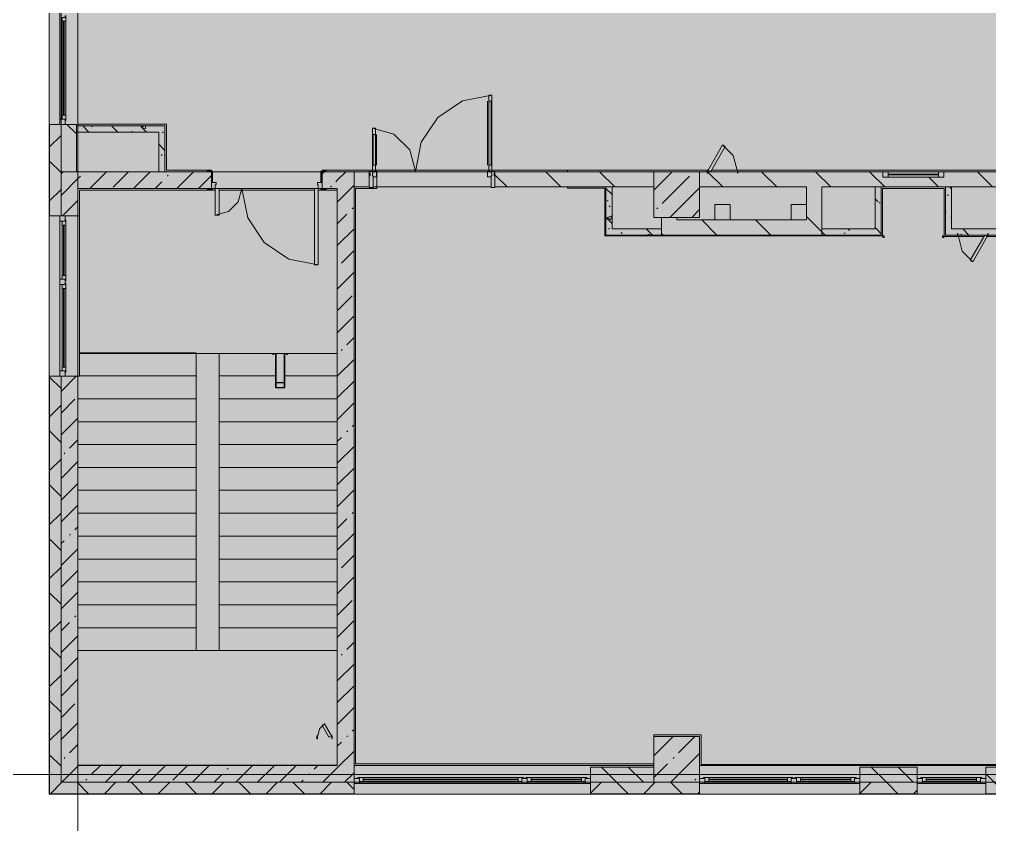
# Model space of a CAD drawing. Header units: millimetres. Extents: x -3817 to 677485, y -22715 to 103890.
# Drawn here: x 20526 to 20626.1, y -19609 to -19526 of the extents above; entities that cross this region are included whole.
import ezdxf

# ---------------------------------------------------------------- set-up
doc = ezdxf.new("R2010")
doc.units = ezdxf.units.MM
doc.layers.add('PDF _Геометрия', color=7, linetype='Continuous', true_color=0x1d1d1d)
doc.layers.add('PDF _Сплошная заливка', color=7, linetype='Continuous', true_color=0xffffff)

msp = doc.modelspace()

# ---------------------------------------------------------------- hatches: boundary and pattern name
at = {"layer": 'PDF _Сплошная заливка', "true_color": 0xd9d9d9, "transparency": 33554559}
for points in [[(20795.45, -19605.9), (20832.82, -19605.9), (20832.82, -19482.95), (20529.07, -19482.95), (20529.07, -19605.9), (20788.11, -19605.9)], [(20540.39, -19537.58), (20541.02, -19537.58), (20541.02, -19536.95), (20531.89, -19536.95), (20531.89, -19537.58), (20538.53, -19537.58)], [(20607.24, -19548.21), (20607.24, -19546.63), (20593.85, -19546.63), (20593.85, -19548.21), (20604.6, -19548.21)], [(20611.94, -19548.21), (20614.95, -19548.21), (20614.95, -19547.58), (20608.81, -19547.58), (20608.81, -19548.21)], [(20628.89, -19548.21), (20628.89, -19547.58), (20622.2, -19547.58), (20622.2, -19548.21), (20626.62, -19548.21)], [(20593.59, -19604.66), (20596.21, -19604.66), (20596.21, -19599.94), (20591.49, -19599.94), (20591.49, -19604.66)]]:
    msp.add_hatch(color=254, dxfattribs=at).paths.add_polyline_path(points)
h = msp.add_hatch(color=254, dxfattribs=at)
h.paths.add_polyline_path([(20529.13, -19604.66), (20530.31, -19604.66), (20530.31, -19562.77), (20529.13, -19562.77), (20529.13, -19584.37)], flags=0)
h.paths.add_polyline_path([(20529.13, -19546.24), (20530.31, -19546.24), (20530.31, -19536.79), (20529.13, -19536.79), (20529.13, -19544.75)], flags=0)
h.paths.add_polyline_path([(20530.31, -19518.68), (20530.31, -19507.66), (20529.13, -19507.66), (20529.13, -19518.68)], flags=0)
h.paths.add_polyline_path([(20530.31, -19500.57), (20530.31, -19485.19), (20529.13, -19485.19), (20529.13, -19500.57)], flags=0)
h = msp.add_hatch(color=254, dxfattribs=at)
h.paths.add_polyline_path([(20531.19, -19541.67), (20531.89, -19541.67), (20531.89, -19536.79), (20530.31, -19536.79), (20530.31, -19541.67)], flags=0)
h.paths.add_polyline_path([(20530.31, -19518.68), (20531.89, -19518.68), (20531.89, -19518.05), (20530.31, -19518.05)], flags=0)
h.paths.add_polyline_path([(20531.19, -19514.11), (20531.89, -19514.11), (20531.89, -19507.66), (20530.31, -19507.66), (20530.31, -19514.11)], flags=0)
h.paths.add_polyline_path([(20531.89, -19500.57), (20531.89, -19488.29), (20530.31, -19488.29), (20530.31, -19500.57)], flags=0)
at = {"layer": 'PDF _Сплошная заливка', "true_color": 0xcdcdcd, "transparency": 33554559}
for points in [[(20597.35, -19541.66), (20598.85, -19539.07), (20598.58, -19538.91), (20597.08, -19541.51), (20597.26, -19541.61)], [(20556.45, -19551.28), (20556.85, -19551.28), (20556.85, -19543.4), (20556.45, -19543.4), (20556.45, -19549.15)]]:
    msp.add_hatch(color=254, dxfattribs=at).paths.add_polyline_path(points)
at = {"layer": 'PDF _Сплошная заливка', "true_color": 0xd9d9d9, "transparency": 33554559}
h = msp.add_hatch(color=254, dxfattribs=at)
h.paths.add_polyline_path([(20530.31, -19604.66), (20532.04, -19604.66), (20532.04, -19562.77), (20530.31, -19562.77), (20530.31, -19584.37)], flags=0)
h.paths.add_polyline_path([(20532.04, -19546.24), (20532.04, -19541.67), (20530.31, -19541.67), (20530.31, -19546.24), (20531.19, -19546.24)], flags=0)
h = msp.add_hatch(color=254, dxfattribs=at)
h.paths.add_polyline_path([(20557.24, -19543.4), (20558.81, -19543.4), (20558.81, -19541.67), (20557.24, -19541.67), (20557.24, -19543.01)], flags=0)
h.paths.add_polyline_path([(20532.04, -19543.4), (20545.82, -19543.4), (20545.82, -19541.67), (20532.04, -19541.67)], flags=0)
h = msp.add_hatch(color=254, dxfattribs=at)
h.paths.add_polyline_path([(20662.35, -19543.25), (20662.35, -19541.67), (20650.98, -19541.67), (20650.98, -19543.25), (20658.81, -19543.25)], flags=0)
h.paths.add_polyline_path([(20622.2, -19543.25), (20626.92, -19543.25), (20626.92, -19541.67), (20621.41, -19541.67), (20621.41, -19542.22), (20615.11, -19542.22), (20615.11, -19541.67), (20596.21, -19541.67), (20596.21, -19543.25), (20621.57, -19543.25)], flags=0)
h.paths.add_polyline_path([(20575.07, -19543.25), (20591.49, -19543.25), (20591.49, -19541.67), (20575.07, -19541.67)], flags=0)
h.paths.add_polyline_path([(20638.03, -19543.25), (20638.03, -19541.67), (20631.65, -19541.67), (20631.65, -19543.25), (20633.96, -19543.25)], flags=0)
h.paths.add_polyline_path([(20562.12, -19543.25), (20562.12, -19541.67), (20560.55, -19541.67), (20560.55, -19543.25)], flags=0)
at = {"layer": 'PDF _Сплошная заливка', "true_color": 0xcdcdcd, "transparency": 33554559}
h = msp.add_hatch(color=254, dxfattribs=at)
h.paths.add_polyline_path([(20545.82, -19543.4), (20546.22, -19543.4), (20546.3, -19542.77), (20545.82, -19542.77)], flags=0)
h.paths.add_polyline_path([(20556.85, -19543.4), (20557.24, -19543.4), (20557.24, -19542.77), (20556.77, -19542.77), (20556.85, -19543.01)], flags=0)
at = {"layer": 'PDF _Сплошная заливка', "true_color": 0xd9d9d9, "transparency": 33554559}
h = msp.add_hatch(color=254, dxfattribs=at)
h.paths.add_polyline_path([(20817.47, -19604.66), (20823.21, -19604.66), (20823.21, -19603.09), (20814.4, -19603.09), (20814.4, -19604.66)], flags=0)
h.paths.add_polyline_path([(20784, -19604.66), (20784, -19603.09), (20776.13, -19603.09), (20776.13, -19604.66), (20780.77, -19604.66)], flags=0)
h.paths.add_polyline_path([(20795.81, -19604.66), (20797.86, -19604.66), (20797.86, -19603.09), (20795.81, -19603.09), (20795.81, -19603.56)], flags=0)
h.paths.add_polyline_path([(20701.33, -19604.66), (20703.69, -19604.66), (20703.69, -19603.09), (20701.33, -19603.09)], flags=0)
h.paths.add_polyline_path([(20694.24, -19604.66), (20694.24, -19603.09), (20683.61, -19603.09), (20683.61, -19604.66), (20685.34, -19604.66)], flags=0)
h.paths.add_polyline_path([(20708.42, -19604.66), (20709.99, -19604.66), (20709.99, -19603.09), (20708.42, -19603.09), (20708.42, -19603.37)], flags=0)
h.paths.add_polyline_path([(20726.52, -19604.66), (20731.49, -19604.66), (20731.49, -19603.09), (20726.52, -19603.09)], flags=0)
h.paths.add_polyline_path([(20769.05, -19604.66), (20769.05, -19603.09), (20766.84, -19603.09), (20766.84, -19604.66)], flags=0)
h.paths.add_polyline_path([(20738.1, -19604.66), (20739.12, -19604.66), (20739.12, -19603.09), (20738.1, -19603.09), (20738.1, -19604.51)], flags=0)
h.paths.add_polyline_path([(20591.49, -19604.66), (20591.49, -19603.09), (20584.96, -19603.09), (20584.96, -19604.66), (20589.92, -19604.66)], flags=0)
h.paths.add_polyline_path([(20618.65, -19604.66), (20618.65, -19603.09), (20612.75, -19603.09), (20612.75, -19604.66)], flags=0)
h.paths.add_polyline_path([(20625.74, -19604.66), (20626.92, -19604.66), (20626.92, -19603.09), (20625.74, -19603.09)], flags=0)
h.paths.add_polyline_path([(20654.09, -19604.66), (20654.09, -19603.09), (20648.18, -19603.09), (20648.18, -19604.66)], flags=0)
h.paths.add_polyline_path([(20661.17, -19604.66), (20667.08, -19604.66), (20667.08, -19603.09), (20661.17, -19603.09)], flags=0)
h = msp.add_hatch(color=254, dxfattribs=at)
h.paths.add_polyline_path([(20814.4, -19605.84), (20823.21, -19605.84), (20823.21, -19604.66), (20814.4, -19604.66)], flags=0)
h.paths.add_polyline_path([(20832.82, -19605.84), (20832.82, -19604.66), (20830.3, -19604.66), (20830.3, -19605.84), (20832.15, -19605.84)], flags=0)
h.paths.add_polyline_path([(20729.39, -19605.84), (20739.12, -19605.84), (20739.12, -19604.66), (20726.52, -19604.66), (20726.52, -19605.84)], flags=0)
h.paths.add_polyline_path([(20760.22, -19605.84), (20769.05, -19605.84), (20769.05, -19604.66), (20760.22, -19604.66)], flags=0)
h.paths.add_polyline_path([(20707.36, -19605.84), (20709.99, -19605.84), (20709.99, -19604.66), (20701.33, -19604.66), (20701.33, -19605.84)], flags=0)
h.paths.add_polyline_path([(20776.13, -19605.84), (20784, -19605.84), (20784, -19604.66), (20776.13, -19604.66)], flags=0)
h.paths.add_polyline_path([(20795.81, -19605.84), (20797.86, -19605.84), (20797.86, -19604.66), (20791.09, -19604.66), (20791.09, -19605.84), (20795.45, -19605.84)], flags=0)
h.paths.add_polyline_path([(20618.65, -19605.84), (20618.65, -19604.66), (20612.75, -19604.66), (20612.75, -19605.84)], flags=0)
h.paths.add_polyline_path([(20694.24, -19605.84), (20694.24, -19604.66), (20683.61, -19604.66), (20683.61, -19605.84), (20685.34, -19605.84)], flags=0)
h.paths.add_polyline_path([(20631.65, -19605.84), (20631.65, -19604.66), (20625.74, -19604.66), (20625.74, -19605.84), (20626.62, -19605.84)], flags=0)
h.paths.add_polyline_path([(20648.18, -19605.84), (20654.09, -19605.84), (20654.09, -19604.66), (20648.18, -19604.66)], flags=0)
h.paths.add_polyline_path([(20661.17, -19605.84), (20667.08, -19605.84), (20667.08, -19604.66), (20661.17, -19604.66)], flags=0)
h.paths.add_polyline_path([(20584.96, -19605.84), (20596.21, -19605.84), (20596.21, -19604.66), (20584.96, -19604.66)], flags=0)
h.paths.add_polyline_path([(20560.55, -19605.84), (20560.55, -19604.66), (20529.13, -19604.66), (20529.13, -19605.84), (20553.21, -19605.84)], flags=0)

# ---------------------------------------------------------------- linework, layer by layer
at = {"layer": 'PDF _Геометрия', "color": 253, "lineweight": 9, "true_color": 0xaaaaaa}
for points in [[(20532.04, -19623.26), (20532.04, -19553.22), (20532.04, -19552.82), (20532.04, -19482.77)], [(20495.78, -19603.87), (20594.2, -19603.87), (20634.82, -19603.87)]]:
    msp.add_lwpolyline(points, dxfattribs=at)
at = {"layer": 'PDF _Геометрия', "color": 7, "lineweight": 9}
for points in [[(20529.07, -19496.32), (20529.07, -19500.57), (20529.07, -19507.66), (20529.07, -19518.68), (20529.07, -19536.79), (20529.07, -19546.24), (20529.07, -19562.77), (20529.07, -19604.66), (20529.07, -19605.86)], [(20529.07, -19532.85), (20529.07, -19536.79), (20529.07, -19532.85)], [(20529.07, -19558.84), (20529.07, -19562.77), (20529.07, -19558.84)], [(20529.07, -19605.9), (20560.55, -19605.9)], [(20560.55, -19605.9), (20562.91, -19605.9), (20560.55, -19605.9), (20584.96, -19605.9), (20596.21, -19605.9), (20612.75, -19605.9), (20618.65, -19605.9), (20625.74, -19605.9), (20631.65, -19605.9), (20648.18, -19605.9), (20654.09, -19605.9), (20661.17, -19605.9), (20667.08, -19605.9), (20683.61, -19605.9), (20694.24, -19605.9), (20701.33, -19605.9), (20709.99, -19605.9), (20726.52, -19605.9), (20739.12, -19605.9), (20760.22, -19605.9), (20769.05, -19605.9), (20776.13, -19605.9), (20784, -19605.9), (20791.09, -19605.9)], [(20565.27, -19605.9), (20567.63, -19605.9), (20565.27, -19605.9)], [(20586.14, -19605.9), (20590.07, -19605.9), (20586.14, -19605.9)], [(20615.9, -19605.9), (20620.62, -19605.9), (20615.9, -19605.9)]]:
    msp.add_lwpolyline(points, dxfattribs=at)
at = {"layer": 'PDF _Геометрия', "color": 8, "lineweight": 9, "true_color": 0x737373}
for points in [[(20530.17, -19518.68), (20530.17, -19536.79)], [(20530.31, -19518.68), (20530.31, -19536.79), (20530.31, -19541.67), (20531.89, -19541.67), (20531.89, -19537.58), (20540.39, -19537.58), (20540.39, -19541.67), (20541.02, -19541.67)], [(20530.31, -19536.79), (20530.31, -19518.68)], [(20530.8, -19525.61), (20530.8, -19536.4)], [(20530.8, -19526.16), (20530.41, -19526.16)], [(20530.56, -19535.84), (20530.56, -19526.16)], [(20530.64, -19526.16), (20530.64, -19535.84)], [(20530.8, -19535.84), (20530.41, -19535.84)], [(20530.72, -19536.79), (20530.72, -19536.24)], [(20545.39, -19543.4), (20532.04, -19543.4), (20532.04, -19546.24), (20530.31, -19546.24), (20529.07, -19546.24), (20530.31, -19546.24), (20530.31, -19541.67), (20530.31, -19536.79), (20529.07, -19536.79), (20530.31, -19536.79), (20531.89, -19536.79), (20531.89, -19536.95), (20541.02, -19536.95), (20541.02, -19537.58), (20541.02, -19541.67), (20545.39, -19541.67)], [(20529.11, -19536.79), (20529.11, -19546.24)], [(20529.13, -19536.79), (20529.13, -19546.24)], [(20531.89, -19537.77), (20530.9, -19536.79)], [(20531.89, -19536.95), (20531.89, -19537.58)], [(20532.04, -19540.34), (20532.04, -19537.58), (20532.04, -19541.67)], [(20529.13, -19539.11), (20530.31, -19537.93)], [(20530.31, -19541.76), (20529.13, -19540.58)], [(20530.31, -19541.88), (20530.52, -19541.67)], [(20540.39, -19541.67), (20532.04, -19541.67), (20531.89, -19541.67), (20530.31, -19541.67), (20530.31, -19546.24)], [(20533.28, -19543.4), (20535.01, -19541.67)], [(20535.67, -19543.26), (20537.26, -19541.67)], [(20537.77, -19543.4), (20539.5, -19541.67)], [(20542.26, -19543.4), (20543.99, -19541.67)], [(20545.82, -19543.4), (20545.82, -19541.67)], [(20545.94, -19541.67), (20557.12, -19541.67)], [(20557.24, -19541.89), (20557.46, -19541.67)], [(20557.24, -19541.67), (20557.24, -19543.4)], [(20560.55, -19541.67), (20558.81, -19541.67), (20557.67, -19541.67)], [(20558.68, -19542.7), (20558.81, -19542.56), (20559.71, -19541.67)], [(20562.12, -19542.11), (20562.12, -19541.67)], [(20562.51, -19541.67), (20574.7, -19541.67)], [(20631.65, -19543.25), (20638.03, -19543.25), (20638.03, -19541.67), (20600.15, -19541.67), (20597, -19541.67), (20575.07, -19541.67), (20575.07, -19543.25), (20586.54, -19543.25), (20586.54, -19548.21), (20587.17, -19548.21), (20592.28, -19548.21), (20592.28, -19547.58)], [(20575.07, -19541.67), (20575.07, -19542.11)], [(20581.9, -19543.25), (20580.33, -19541.67)], [(20587.47, -19543.25), (20585.89, -19541.67)], [(20591.49, -19543.56), (20593.38, -19541.67)], [(20598.6, -19543.25), (20597.03, -19541.67)], [(20604.17, -19543.25), (20602.6, -19541.67)], [(20609.74, -19543.25), (20608.16, -19541.67)], [(20615.31, -19543.25), (20613.73, -19541.67)], [(20621.41, -19541.67), (20615.11, -19541.67)], [(20626.44, -19543.25), (20624.87, -19541.67)], [(20530.31, -19544.12), (20532.04, -19542.39), (20532.3, -19542.14)], [(20540.01, -19543.4), (20540.72, -19542.7)], [(20541.28, -19542.14), (20541.37, -19542.04)], [(20544.5, -19543.4), (20545.82, -19542.08)], [(20576.33, -19543.25), (20575.07, -19541.99)], [(20592.35, -19544.94), (20595.16, -19542.14)], [(20615.11, -19542.22), (20621.41, -19542.22)], [(20620.86, -19541.91), (20615.66, -19541.91)], [(20620.86, -19541.99), (20615.66, -19541.99)], [(20620.87, -19543.25), (20619.85, -19542.22)], [(20560.55, -19605.9), (20560.55, -19605.9), (20560.55, -19604.66), (20530.31, -19604.66), (20530.31, -19562.77), (20529.07, -19562.77), (20530.31, -19562.77), (20532.04, -19562.77), (20532.04, -19602.93), (20558.81, -19602.93), (20558.81, -19543.4), (20557.67, -19543.4)], [(20529.13, -19544.68), (20530.31, -19543.5)], [(20530.72, -19562.22), (20530.72, -19562.77), (20530.31, -19562.77), (20530.31, -19604.66), (20532.04, -19604.66), (20558.81, -19604.66), (20560.55, -19604.66), (20560.55, -19543.25)], [(20556.85, -19543.4), (20546.61, -19543.4)], [(20558.12, -19543.26), (20558.21, -19543.17)], [(20558.81, -19544.81), (20560.55, -19543.07)], [(20574.68, -19543.25), (20562.5, -19543.25)], [(20587.17, -19543.25), (20586.54, -19543.25)], [(20592.28, -19546.39), (20592.28, -19547.58), (20587.17, -19547.58), (20587.17, -19543.25), (20591.49, -19543.25)], [(20593.15, -19546.39), (20596.21, -19543.33)], [(20596.21, -19543.25), (20597, -19543.25), (20600.15, -19543.25), (20607.24, -19543.25), (20607.24, -19546.63), (20593.85, -19546.63), (20593.85, -19546.39)], [(20608.81, -19547.58), (20608.81, -19548.21), (20614.95, -19548.21), (20614.95, -19547.58), (20614.95, -19543.25), (20621.57, -19543.25), (20621.57, -19548.21), (20622.2, -19548.21), (20628.89, -19548.21), (20628.89, -19547.58)], [(20614.95, -19543.25), (20614.32, -19543.25)], [(20622.2, -19543.25), (20621.57, -19543.25)], [(20628.89, -19546.39), (20628.89, -19547.58), (20622.2, -19547.58), (20622.2, -19543.25), (20626.92, -19543.25)], [(20530.44, -19546.24), (20532.04, -19544.64)], [(20560.36, -19545.5), (20560.46, -19545.41)], [(20591.79, -19545.5), (20591.89, -19545.41)], [(20595.39, -19546.39), (20596.21, -19545.57)], [(20597.79, -19546.63), (20599.36, -19546.63), (20599.36, -19545.06)], [(20529.22, -19546.24), (20529.13, -19546.15)], [(20530.17, -19546.24), (20530.17, -19562.77)], [(20530.72, -19546.79), (20530.72, -19546.24)], [(20530.8, -19546.63), (20530.8, -19552.93)], [(20558.81, -19547.05), (20559.8, -19546.06)], [(20598, -19548.21), (20596.42, -19546.63)], [(20603.56, -19548.21), (20601.99, -19546.63)], [(20608.81, -19547.89), (20607.24, -19546.31)], [(20530.8, -19547.18), (20530.41, -19547.18)], [(20530.56, -19552.38), (20530.56, -19547.18)], [(20530.64, -19547.18), (20530.64, -19552.38)], [(20558.81, -19549.3), (20560.55, -19547.56)], [(20592.43, -19548.21), (20592.28, -19548.05)], [(20592.28, -19548.21), (20593.85, -19548.21), (20607.24, -19548.21), (20608.81, -19548.21), (20608.03, -19548.21)], [(20559.24, -19551.12), (20560.55, -19549.81)], [(20530.8, -19552.38), (20530.41, -19552.38)], [(20530.72, -19553.32), (20530.72, -19552.77)], [(20558.81, -19553.79), (20560.55, -19552.05)], [(20530.8, -19553.72), (20530.41, -19553.72)], [(20530.56, -19561.83), (20530.56, -19553.72)], [(20530.64, -19553.72), (20530.64, -19561.83)], [(20530.8, -19553.17), (20530.8, -19562.38)], [(20558.81, -19556.03), (20560.36, -19554.48)], [(20558.81, -19558.28), (20560.55, -19556.54)], [(20559.8, -19559.53), (20560.55, -19558.79)], [(20544.25, -19560.41), (20544.25, -19562.73), (20544.25, -19565.09), (20544.25, -19567.46), (20544.25, -19569.82), (20544.25, -19572.18), (20544.25, -19574.54), (20544.25, -19576.91), (20544.25, -19579.27), (20544.25, -19581.63), (20544.25, -19583.99), (20544.25, -19586.35), (20544.25, -19588.72), (20544.25, -19591.08), (20532.04, -19591.08), (20532.04, -19588.72), (20532.04, -19586.35), (20532.04, -19583.99), (20532.04, -19581.63), (20532.04, -19579.27), (20532.04, -19576.91), (20532.04, -19574.54), (20532.04, -19572.18), (20532.04, -19569.82), (20532.04, -19567.46), (20532.04, -19565.09), (20532.04, -19562.77), (20532.04, -19565.92)], [(20546.61, -19560.41), (20546.61, -19562.73), (20546.61, -19565.09), (20546.61, -19567.46), (20546.61, -19569.82), (20546.61, -19572.18), (20546.61, -19574.54), (20546.61, -19576.91), (20546.61, -19579.27), (20546.61, -19581.63), (20546.61, -19583.99), (20546.61, -19586.35), (20546.61, -19588.72), (20546.61, -19591.08), (20544.25, -19591.08), (20532.04, -19591.08), (20532.04, -19602.89), (20558.81, -19602.89), (20558.81, -19591.08), (20546.61, -19591.08), (20558.81, -19591.08)], [(20532.2, -19560.37), (20544.25, -19560.37)], [(20553.86, -19560.41), (20551.97, -19560.41)], [(20552.14, -19560.41), (20552.14, -19560.44)], [(20552.14, -19560.44), (20552.15, -19560.44), (20552.14, -19560.44)], [(20552.27, -19560.44), (20552.27, -19560.44), (20552.26, -19560.44), (20552.25, -19560.44), (20552.24, -19560.44), (20552.22, -19560.44), (20552.21, -19560.44), (20552.19, -19560.44), (20552.17, -19560.44), (20552.16, -19560.44), (20552.15, -19560.44), (20552.15, -19560.44), (20552.15, -19560.44), (20552.16, -19560.44), (20552.17, -19560.44), (20552.19, -19560.44), (20552.21, -19560.44), (20552.22, -19560.44), (20552.24, -19560.44), (20552.25, -19560.44), (20552.26, -19560.44), (20552.27, -19560.44), (20552.27, -19560.44), (20552.27, -19560.41)], [(20552.17, -19560.41), (20552.17, -19560.52)], [(20552.25, -19560.52), (20552.24, -19560.52), (20552.24, -19560.52), (20552.23, -19560.52), (20552.23, -19560.52), (20552.22, -19560.52), (20552.21, -19560.52), (20552.2, -19560.52), (20552.19, -19560.52), (20552.18, -19560.52), (20552.17, -19560.52), (20552.17, -19560.52), (20552.17, -19560.52), (20552.18, -19560.52), (20552.19, -19560.52), (20552.2, -19560.52), (20552.21, -19560.52), (20552.22, -19560.52), (20552.23, -19560.52), (20552.23, -19560.52), (20552.24, -19560.52), (20552.24, -19560.52), (20552.25, -19560.52), (20552.25, -19560.41)], [(20552.17, -19560.52), (20552.17, -19560.52), (20552.17, -19560.52)], [(20552.44, -19560.41), (20552.44, -19563.46), (20552.44, -19563.92), (20552.44, -19563.92), (20552.45, -19563.93), (20552.46, -19563.94), (20552.47, -19563.95), (20552.48, -19563.95), (20552.5, -19563.96), (20552.51, -19563.96), (20553.32, -19563.96), (20553.33, -19563.96), (20553.35, -19563.95), (20553.36, -19563.95), (20553.37, -19563.94), (20553.38, -19563.93), (20553.39, -19563.92), (20553.39, -19563.92), (20553.39, -19563.46), (20553.39, -19560.41)], [(20552.49, -19563.96), (20552.49, -19560.41)], [(20552.51, -19560.41), (20553.32, -19560.41)], [(20553.34, -19563.96), (20553.34, -19560.41)], [(20553.56, -19560.41), (20553.56, -19560.44)], [(20553.69, -19560.44), (20553.68, -19560.44), (20553.68, -19560.44), (20553.67, -19560.44), (20553.65, -19560.44), (20553.64, -19560.44), (20553.62, -19560.44), (20553.61, -19560.44), (20553.59, -19560.44), (20553.58, -19560.44), (20553.57, -19560.44), (20553.56, -19560.44), (20553.57, -19560.44), (20553.58, -19560.44), (20553.59, -19560.44), (20553.61, -19560.44), (20553.62, -19560.44), (20553.64, -19560.44), (20553.65, -19560.44), (20553.67, -19560.44), (20553.68, -19560.44), (20553.68, -19560.44), (20553.69, -19560.44), (20553.69, -19560.41)], [(20553.56, -19560.44), (20553.56, -19560.44), (20553.56, -19560.44)], [(20553.58, -19560.41), (20553.58, -19560.52)], [(20553.58, -19560.52), (20553.59, -19560.52), (20553.58, -19560.52)], [(20553.66, -19560.52), (20553.66, -19560.52), (20553.66, -19560.52), (20553.65, -19560.52), (20553.64, -19560.52), (20553.63, -19560.52), (20553.62, -19560.52), (20553.61, -19560.52), (20553.6, -19560.52), (20553.6, -19560.52), (20553.59, -19560.52), (20553.59, -19560.52), (20553.59, -19560.52), (20553.6, -19560.52), (20553.6, -19560.52), (20553.61, -19560.52), (20553.62, -19560.52), (20553.63, -19560.52), (20553.64, -19560.52), (20553.65, -19560.52), (20553.66, -19560.52), (20553.66, -19560.52), (20553.66, -19560.52), (20553.66, -19560.41)], [(20559.24, -19560.1), (20559.33, -19560)], [(20558.81, -19562.77), (20560.55, -19561.03)], [(20560.55, -19605.86), (20529.11, -19605.86), (20529.11, -19605.84), (20529.11, -19604.66), (20529.11, -19562.77)], [(20560.55, -19605.84), (20529.13, -19605.84), (20529.13, -19604.66), (20529.13, -19562.77)], [(20530.31, -19564.33), (20531.87, -19562.77)], [(20530.8, -19561.83), (20530.41, -19561.83)], [(20558.81, -19562.73), (20553.32, -19562.73), (20558.81, -19562.73), (20558.81, -19565.09), (20558.81, -19567.46), (20558.81, -19569.82), (20558.81, -19572.18), (20558.81, -19574.54), (20558.81, -19576.91), (20558.81, -19579.27), (20558.81, -19581.63), (20558.81, -19583.99), (20558.81, -19586.35), (20558.81, -19588.72), (20546.61, -19588.72), (20558.81, -19588.72)], [(20530.31, -19564.03), (20529.13, -19562.85)], [(20552.44, -19563.46), (20552.44, -19563.45), (20552.45, -19563.44), (20552.46, -19563.43), (20552.47, -19563.43), (20552.48, -19563.42), (20552.5, -19563.42), (20552.51, -19563.42), (20553.32, -19563.42), (20553.33, -19563.42), (20553.35, -19563.42), (20553.36, -19563.43), (20553.37, -19563.43), (20553.38, -19563.44), (20553.39, -19563.45), (20553.39, -19563.46)], [(20558.81, -19565.01), (20560.55, -19563.28)], [(20529.13, -19566.95), (20530.31, -19565.77)], [(20530.31, -19566.57), (20531.74, -19565.15)], [(20558.81, -19567.26), (20560.55, -19565.52)], [(20558.81, -19570.99), (20558.81, -19566.76)], [(20530.31, -19568.82), (20532.04, -19567.09)], [(20560.36, -19567.95), (20560.55, -19567.77)], [(20530.31, -19569.6), (20529.13, -19568.42)], [(20532.04, -19568.28), (20532.04, -19572.22)], [(20559.8, -19568.51), (20559.89, -19568.42)], [(20531.18, -19570.2), (20532.04, -19569.33)], [(20558.81, -19569.5), (20559.24, -19569.08)], [(20530.62, -19570.76), (20530.71, -19570.67)], [(20558.81, -19571.75), (20560.55, -19570.01)], [(20529.13, -19572.51), (20530.31, -19571.33)], [(20530.31, -19573.31), (20532.04, -19571.58)], [(20558.81, -19573.99), (20560.55, -19572.26)], [(20530.31, -19575.55), (20532.04, -19573.82)], [(20558.81, -19577.28), (20558.81, -19573.35)], [(20530.31, -19575.17), (20529.13, -19573.99)], [(20532.04, -19574.58), (20532.04, -19578.52)], [(20558.81, -19576.24), (20560.55, -19574.5)], [(20530.31, -19577.8), (20532.04, -19576.07)], [(20529.13, -19578.08), (20530.31, -19576.9)], [(20558.81, -19578.48), (20559.8, -19577.49)], [(20560.36, -19576.93), (20560.46, -19576.84)], [(20531.74, -19578.62), (20532.04, -19578.31)], [(20530.31, -19580.74), (20529.13, -19579.56)], [(20530.31, -19580.04), (20530.62, -19579.74)], [(20531.18, -19579.18), (20531.27, -19579.08)], [(20558.81, -19580.73), (20560.55, -19578.99)], [(20558.81, -19583.58), (20558.81, -19579.65)], [(20530.31, -19582.29), (20532.04, -19580.56)], [(20532.04, -19580.88), (20532.04, -19584.82)], [(20559.24, -19582.55), (20560.55, -19581.24)], [(20529.13, -19583.65), (20530.31, -19582.47)], [(20530.31, -19584.53), (20532.04, -19582.8)], [(20558.81, -19585.22), (20560.55, -19583.48)], [(20530.31, -19586.3), (20529.13, -19585.12)], [(20530.31, -19586.78), (20532.04, -19585.05)], [(20558.81, -19587.46), (20560.36, -19585.91)], [(20558.81, -19589.88), (20558.81, -19585.95)], [(20531.74, -19587.6), (20531.83, -19587.5)], [(20532.04, -19587.18), (20532.04, -19591.12)], [(20529.13, -19589.22), (20530.31, -19588.04)], [(20530.31, -19589.02), (20531.18, -19588.16)], [(20558.81, -19589.71), (20560.55, -19587.97)], [(20530.31, -19591.27), (20532.04, -19589.54)], [(20530.31, -19591.87), (20529.13, -19590.69)], [(20559.8, -19590.96), (20560.55, -19590.22)], [(20530.62, -19593.21), (20532.04, -19591.78)], [(20559.24, -19591.53), (20559.33, -19591.43)], [(20558.81, -19596.18), (20558.81, -19592.24)], [(20558.81, -19594.2), (20560.55, -19592.46)], [(20529.13, -19594.78), (20530.31, -19593.6)], [(20532.04, -19593.48), (20532.04, -19597.42)], [(20530.31, -19595.76), (20532.04, -19594.03)], [(20558.81, -19596.44), (20560.55, -19594.71)], [(20530.31, -19597.44), (20529.13, -19596.26)], [(20530.31, -19598), (20531.74, -19596.58)], [(20558.81, -19598.69), (20560.55, -19596.95)], [(20530.31, -19600.25), (20532.04, -19598.52)], [(20556.06, -19602.93), (20558.81, -19602.93), (20558.81, -19602.77), (20558.81, -19598.54)], [(20529.13, -19600.35), (20530.31, -19599.17)], [(20532.04, -19599.78), (20532.04, -19602.93), (20534.8, -19602.93)], [(20559.8, -19599.94), (20559.89, -19599.85)], [(20560.36, -19599.38), (20560.55, -19599.2)], [(20531.18, -19601.63), (20532.04, -19600.76)], [(20558.81, -19600.93), (20559.24, -19600.51)], [(20591.49, -19601.93), (20593.48, -19599.94)], [(20594.04, -19601.63), (20595.73, -19599.94)], [(20530.31, -19603.01), (20529.13, -19601.83)], [(20557.33, -19604.66), (20558.81, -19603.18), (20560.55, -19601.44)], [(20593.25, -19604.66), (20596.21, -19601.7)], [(20530.62, -19602.19), (20530.71, -19602.1)], [(20591.49, -19604.17), (20592.91, -19602.75)], [(20593.48, -19602.19), (20593.57, -19602.1)], [(20529.21, -19605.84), (20530.39, -19604.66), (20532.04, -19603.01), (20532.12, -19602.93)], [(20533.42, -19603.87), (20534.37, -19602.93)], [(20534.88, -19604.66), (20536.61, -19602.93)], [(20537.13, -19604.66), (20538.47, -19603.31)], [(20537.16, -19602.93), (20541.1, -19602.93)], [(20539.37, -19604.66), (20541.1, -19602.93)], [(20541.84, -19604.43), (20543.35, -19602.93)], [(20543.46, -19602.93), (20547.4, -19602.93)], [(20543.86, -19604.66), (20545.59, -19602.93)], [(20547.45, -19603.31), (20547.55, -19603.22)], [(20548.35, -19604.66), (20550.08, -19602.93)], [(20549.76, -19602.93), (20553.7, -19602.93)], [(20550.59, -19604.66), (20552.33, -19602.93)], [(20552.84, -19604.66), (20554.57, -19602.93)], [(20555.86, -19602.93), (20556.45, -19602.93)], [(20555.87, -19603.87), (20555.97, -19603.78)], [(20556.43, -19603.31), (20556.82, -19602.93)], [(20559.57, -19604.66), (20560.55, -19603.69)], [(20596.21, -19604.66), (20596.21, -19605.9), (20596.21, -19604.66), (20591.49, -19604.66), (20591.49, -19603.09), (20584.96, -19603.09), (20584.96, -19604.66), (20560.55, -19604.66), (20560.55, -19602.93), (20591.49, -19602.93), (20560.55, -19602.93)], [(20588.82, -19605.84), (20587.64, -19604.66), (20586.07, -19603.09)], [(20590.42, -19604.66), (20588.85, -19603.09)], [(20591.49, -19603.09), (20591.49, -19602.93)], [(20626.92, -19602.93), (20596.21, -19602.93), (20626.92, -19602.93)], [(20596.21, -19602.93), (20596.21, -19604.66)], [(20616.66, -19605.84), (20615.48, -19604.66), (20613.9, -19603.09)], [(20618.26, -19604.66), (20616.69, -19603.09)], [(20625.74, -19604.66), (20625.74, -19605.9), (20625.74, -19604.66), (20618.65, -19604.66), (20618.65, -19605.9), (20618.65, -19604.66), (20625.74, -19604.66), (20626.92, -19604.66), (20626.92, -19603.09), (20625.74, -19603.09), (20625.74, -19604.66), (20626.92, -19604.66), (20631.65, -19604.66), (20631.65, -19605.9), (20631.65, -19604.66), (20648.18, -19604.66)], [(20627.79, -19605.84), (20626.61, -19604.66), (20625.74, -19603.79)], [(20533.15, -19605.84), (20531.96, -19604.66)], [(20532.86, -19604.43), (20532.95, -19604.34)], [(20534.78, -19605.84), (20535.96, -19604.66)], [(20538.71, -19605.84), (20537.53, -19604.66)], [(20540.34, -19605.84), (20541.53, -19604.66)], [(20544.28, -19605.84), (20543.1, -19604.66)], [(20545.91, -19605.84), (20547.09, -19604.66)], [(20546.11, -19604.66), (20546.89, -19603.87)], [(20549.85, -19605.84), (20548.67, -19604.66)], [(20551.48, -19605.84), (20552.66, -19604.66)], [(20555.42, -19605.84), (20554.24, -19604.66)], [(20555.08, -19604.66), (20555.31, -19604.43)], [(20557.05, -19605.84), (20558.23, -19604.66)], [(20560.55, -19605.4), (20559.8, -19604.66)], [(20561.1, -19604.25), (20560.55, -19604.25)], [(20584.96, -19604.66), (20584.96, -19605.9), (20584.96, -19604.66), (20591.49, -19604.66), (20584.96, -19604.66), (20560.55, -19604.66), (20560.55, -19605.9)], [(20560.55, -19604.8), (20584.96, -19604.8)], [(20560.94, -19604.17), (20578.03, -19604.17)], [(20561.49, -19604.17), (20561.49, -19604.57)], [(20561.49, -19604.33), (20577.48, -19604.33)], [(20577.48, -19604.41), (20561.49, -19604.41)], [(20577.48, -19604.17), (20577.48, -19604.57)], [(20578.42, -19604.25), (20577.87, -19604.25)], [(20578.26, -19604.17), (20584.56, -19604.17)], [(20578.81, -19604.17), (20578.81, -19604.57)], [(20578.81, -19604.33), (20584.01, -19604.33)], [(20584.01, -19604.41), (20578.81, -19604.41)], [(20584.01, -19604.17), (20584.01, -19604.57)], [(20584.96, -19604.25), (20584.4, -19604.25)], [(20584.96, -19605.77), (20586.07, -19604.66)], [(20590.45, -19605.84), (20591.63, -19604.66)], [(20594.39, -19605.84), (20593.21, -19604.66)], [(20595.72, -19604.43), (20595.81, -19604.34)], [(20596.76, -19604.25), (20596.21, -19604.25)], [(20618.65, -19604.66), (20612.75, -19604.66), (20612.75, -19605.9), (20612.75, -19604.66), (20596.21, -19604.66), (20612.75, -19604.66)], [(20596.21, -19604.8), (20612.75, -19604.8)], [(20596.61, -19604.17), (20605.82, -19604.17)], [(20597.16, -19604.17), (20597.16, -19604.57)], [(20597.16, -19604.33), (20605.27, -19604.33)], [(20605.27, -19604.41), (20597.16, -19604.41)], [(20605.27, -19604.17), (20605.27, -19604.57)], [(20606.21, -19604.25), (20605.66, -19604.25)], [(20606.05, -19604.17), (20612.35, -19604.17)], [(20606.61, -19604.17), (20606.61, -19604.57)], [(20606.61, -19604.33), (20611.8, -19604.33)], [(20611.8, -19604.41), (20606.61, -19604.41)], [(20611.8, -19604.17), (20611.8, -19604.57)], [(20612.75, -19604.25), (20612.2, -19604.25)], [(20612.75, -19605.82), (20613.9, -19604.66)], [(20619.21, -19604.25), (20618.65, -19604.25)], [(20618.65, -19604.8), (20625.74, -19604.8)], [(20619.05, -19604.17), (20625.35, -19604.17)], [(20619.6, -19604.17), (20619.6, -19604.57)], [(20619.6, -19604.33), (20624.8, -19604.33)], [(20624.8, -19604.41), (20619.6, -19604.41)], [(20624.8, -19604.17), (20624.8, -19604.57)], [(20625.74, -19604.25), (20625.19, -19604.25)], [(20584.96, -19605.84), (20596.21, -19605.84)], [(20596.02, -19605.84), (20596.21, -19605.65)], [(20612.75, -19605.84), (20618.65, -19605.84)], [(20618.29, -19605.84), (20618.65, -19605.48)], [(20625.74, -19605.84), (20631.65, -19605.84)], [(20529.07, -19605.86), (20529.07, -19605.9)], [(20584.96, -19605.86), (20596.21, -19605.86)], [(20612.75, -19605.86), (20618.65, -19605.86)], [(20625.74, -19605.86), (20631.65, -19605.86)]]:
    msp.add_lwpolyline(points, dxfattribs=at)
for points in [[(20532.04, -19518.05), (20532.04, -19518.21), (20532.04, -19518.21), (20532.04, -19536.79), (20532.04, -19536.95)], [(20530.8, -19536.4), (20530.8, -19525.61), (20530.72, -19525.61), (20530.72, -19525.77), (20530.41, -19525.77), (20530.41, -19536.24), (20530.72, -19536.24), (20530.72, -19536.4)], [(20530.17, -19536.24), (20530.72, -19536.24), (20530.72, -19536.79), (20530.17, -19536.79)], [(20560.55, -19543.25), (20562.12, -19543.25), (20562.12, -19541.67), (20560.55, -19541.67)], [(20562.44, -19541.8), (20562.51, -19541.8), (20562.51, -19541.66), (20562.12, -19541.66), (20562.12, -19541.8), (20562.2, -19541.8), (20562.2, -19542.11), (20562.12, -19542.11), (20562.12, -19543.29), (20562.51, -19543.29), (20562.51, -19542.11), (20562.44, -19542.11)], [(20574.99, -19542.11), (20574.99, -19541.8), (20575.07, -19541.8), (20575.07, -19541.66), (20574.68, -19541.66), (20574.68, -19541.8), (20574.76, -19541.8), (20574.76, -19542.11), (20574.68, -19542.11), (20574.68, -19543.29), (20575.07, -19543.29), (20575.07, -19542.11)], [(20596.21, -19541.67), (20591.49, -19541.67), (20591.49, -19546.39), (20596.21, -19546.39)], [(20615.66, -19541.67), (20615.66, -19542.22), (20615.11, -19542.22), (20615.11, -19541.67)], [(20621.41, -19541.67), (20621.41, -19542.22), (20620.86, -19542.22), (20620.86, -19541.67)], [(20614.32, -19547.58), (20608.81, -19547.58), (20608.81, -19543.25), (20614.32, -19543.25)], [(20530.17, -19546.24), (20530.72, -19546.24), (20530.72, -19546.79), (20530.17, -19546.79)], [(20530.8, -19552.93), (20530.8, -19546.63), (20530.72, -19546.63), (20530.72, -19546.79), (20530.41, -19546.79), (20530.41, -19552.77), (20530.72, -19552.77), (20530.72, -19552.93)], [(20615.25, -19548.29), (20615.1, -19548.29), (20615.1, -19548.45), (20615.25, -19548.45)], [(20621.42, -19548.29), (20621.27, -19548.29), (20621.27, -19548.45), (20621.42, -19548.45)], [(20530.17, -19552.77), (20530.72, -19552.77), (20530.72, -19553.32), (20530.17, -19553.32)], [(20530.8, -19562.38), (20530.8, -19553.17), (20530.72, -19553.17), (20530.72, -19553.32), (20530.41, -19553.32), (20530.41, -19562.22), (20530.72, -19562.22), (20530.72, -19562.38)], [(20530.17, -19562.22), (20530.72, -19562.22), (20530.72, -19562.77), (20530.17, -19562.77)], [(20544.25, -19562.73), (20532.2, -19562.73)], [(20546.61, -19562.73), (20552.51, -19562.73)], [(20553.34, -19563.92), (20553.34, -19563.92), (20553.34, -19563.46), (20553.34, -19563.46), (20553.34, -19563.45), (20553.33, -19563.45), (20553.33, -19563.45), (20553.33, -19563.45), (20553.32, -19563.44), (20553.32, -19563.44), (20552.51, -19563.44), (20552.51, -19563.44), (20552.5, -19563.45), (20552.5, -19563.45), (20552.49, -19563.45), (20552.49, -19563.45), (20552.49, -19563.46), (20552.49, -19563.46), (20552.49, -19563.92), (20552.49, -19563.92), (20552.49, -19563.92), (20552.49, -19563.92), (20552.5, -19563.93), (20552.5, -19563.93), (20552.51, -19563.93), (20552.51, -19563.93), (20553.32, -19563.93), (20553.32, -19563.93), (20553.33, -19563.93), (20553.33, -19563.93), (20553.33, -19563.92), (20553.34, -19563.92)], [(20544.25, -19565.09), (20532.04, -19565.09)], [(20546.61, -19565.09), (20558.81, -19565.09)], [(20544.25, -19567.46), (20532.04, -19567.46)], [(20546.61, -19567.46), (20558.81, -19567.46)], [(20544.25, -19569.82), (20532.04, -19569.82)], [(20546.61, -19569.82), (20558.81, -19569.82)], [(20544.25, -19572.18), (20532.04, -19572.18)], [(20546.61, -19572.18), (20558.81, -19572.18)], [(20544.25, -19574.54), (20532.04, -19574.54)], [(20546.61, -19574.54), (20558.81, -19574.54)], [(20544.25, -19576.91), (20532.04, -19576.91)], [(20546.61, -19576.91), (20558.81, -19576.91)], [(20544.25, -19579.27), (20532.04, -19579.27)], [(20546.61, -19579.27), (20558.81, -19579.27)], [(20544.25, -19581.63), (20532.04, -19581.63)], [(20546.61, -19581.63), (20558.81, -19581.63)], [(20544.25, -19583.99), (20532.04, -19583.99)], [(20546.61, -19583.99), (20558.81, -19583.99)], [(20544.25, -19586.35), (20532.04, -19586.35)], [(20546.61, -19586.35), (20558.81, -19586.35)], [(20544.25, -19588.72), (20532.04, -19588.72)], [(20596.21, -19604.66), (20596.21, -19599.94), (20591.49, -19599.94), (20591.49, -19603.09), (20591.49, -19604.66)], [(20618.65, -19604.66), (20618.65, -19603.09), (20612.75, -19603.09), (20612.75, -19604.66)], [(20560.55, -19604.8), (20560.55, -19604.25), (20561.1, -19604.25), (20561.1, -19604.8)], [(20578.03, -19604.17), (20560.94, -19604.17), (20560.94, -19604.25), (20561.1, -19604.25), (20561.1, -19604.57), (20577.87, -19604.57), (20577.87, -19604.25), (20578.03, -19604.25)], [(20577.87, -19604.8), (20577.87, -19604.25), (20578.42, -19604.25), (20578.42, -19604.8)], [(20584.56, -19604.17), (20578.26, -19604.17), (20578.26, -19604.25), (20578.42, -19604.25), (20578.42, -19604.57), (20584.4, -19604.57), (20584.4, -19604.25), (20584.56, -19604.25)], [(20584.4, -19604.8), (20584.4, -19604.25), (20584.96, -19604.25), (20584.96, -19604.8)], [(20596.21, -19604.8), (20596.21, -19604.25), (20596.76, -19604.25), (20596.76, -19604.8)], [(20605.82, -19604.17), (20596.61, -19604.17), (20596.61, -19604.25), (20596.76, -19604.25), (20596.76, -19604.57), (20605.66, -19604.57), (20605.66, -19604.25), (20605.82, -19604.25)], [(20605.66, -19604.8), (20605.66, -19604.25), (20606.21, -19604.25), (20606.21, -19604.8)], [(20612.35, -19604.17), (20606.05, -19604.17), (20606.05, -19604.25), (20606.21, -19604.25), (20606.21, -19604.57), (20612.2, -19604.57), (20612.2, -19604.25), (20612.35, -19604.25)], [(20612.2, -19604.8), (20612.2, -19604.25), (20612.75, -19604.25), (20612.75, -19604.8)], [(20618.65, -19604.8), (20618.65, -19604.25), (20619.21, -19604.25), (20619.21, -19604.8)], [(20625.35, -19604.17), (20619.05, -19604.17), (20619.05, -19604.25), (20619.21, -19604.25), (20619.21, -19604.57), (20625.19, -19604.57), (20625.19, -19604.25), (20625.35, -19604.25)], [(20625.19, -19604.8), (20625.19, -19604.25), (20625.74, -19604.25), (20625.74, -19604.8)]]:
    msp.add_lwpolyline(points, close=True, dxfattribs=at)
at = {"layer": 'PDF _Геометрия', "color": 9, "lineweight": 9, "true_color": 0xb7b7b7}
for points in [[(20644.41, -19518.05), (20633.23, -19518.05), (20633.23, -19518.21), (20532.05, -19518.21), (20532.05, -19536.78), (20541.18, -19536.78), (20541.18, -19541.51), (20545.82, -19541.51), (20541.18, -19541.51), (20541.18, -19536.78), (20532.05, -19536.78), (20532.05, -19518.21)], [(20562.51, -19542.19), (20562.87, -19542.19), (20562.87, -19541.64), (20562.44, -19541.64), (20562.44, -19537.19), (20564.66, -19537.79), (20566.29, -19539.41), (20566.88, -19541.64), (20567.48, -19538.63), (20569.19, -19536.07), (20571.75, -19534.36), (20574.76, -19533.77), (20574.76, -19541.64), (20574.33, -19541.64), (20574.33, -19542.19), (20574.68, -19542.19)], [(20574.33, -19534.4), (20574.33, -19541.01)], [(20574.76, -19534.4), (20574.44, -19534.4)], [(20574.68, -19534.4), (20574.68, -19541.01)], [(20562.44, -19537.82), (20562.75, -19537.82)], [(20562.51, -19537.82), (20562.51, -19541.01)], [(20562.86, -19537.82), (20562.86, -19541.01)], [(20600.07, -19541.51), (20599.67, -19540.01), (20598.58, -19538.91)], [(20545.82, -19541.61), (20545.82, -19541.51), (20545.82, -19541.61)], [(20562.44, -19541.51), (20557.24, -19541.51), (20557.24, -19541.61), (20557.24, -19541.51), (20597.09, -19541.51), (20582.59, -19541.51), (20582.59, -19541.67), (20582.59, -19541.51), (20562.91, -19541.51), (20562.91, -19543.4), (20562.91, -19543.25)], [(20562.44, -19541.01), (20562.75, -19541.01)], [(20562.91, -19541.67), (20562.91, -19541.51), (20562.75, -19541.51)], [(20574.76, -19541.01), (20574.44, -19541.01)], [(20650.62, -19541.63), (20650.62, -19541.51), (20638.02, -19541.51), (20597.44, -19541.51), (20739.16, -19541.51), (20721.09, -19541.51)], [(20562.44, -19541.8), (20562.44, -19542.11)], [(20574.76, -19541.8), (20574.76, -19542.11)], [(20546.22, -19543.57), (20532.2, -19543.57), (20532.2, -19560.41), (20558.81, -19560.41), (20558.81, -19543.57), (20556.85, -19543.57)], [(20556.85, -19551.28), (20553.83, -19550.68), (20551.28, -19548.97), (20549.57, -19546.42), (20548.97, -19543.4), (20548.6, -19544.78), (20547.59, -19545.79), (20546.22, -19546.16)], [(20556.45, -19543.4), (20546.61, -19543.4), (20556.85, -19543.4)], [(20556.45, -19543.57), (20546.61, -19543.57)], [(20591.49, -19602.77), (20560.7, -19602.77), (20560.7, -19543.4), (20562.91, -19543.4), (20560.7, -19543.4), (20560.7, -19602.77), (20591.49, -19602.77), (20591.49, -19599.77), (20596.37, -19599.77), (20596.37, -19602.81), (20626.92, -19602.81), (20626.92, -19599.81), (20628.73, -19599.81), (20628.73, -19548.36), (20625.88, -19548.36), (20628.73, -19548.36), (20628.73, -19599.81), (20626.92, -19599.81), (20626.92, -19599.94)], [(20530.72, -19562.77), (20530.72, -19562.22), (20530.72, -19562.77), (20532.2, -19562.77), (20532.2, -19546.24), (20530.72, -19546.24)], [(20530.72, -19546.79), (20530.72, -19546.24), (20530.72, -19546.79)], [(20532.04, -19546.24), (20532.2, -19546.24), (20532.2, -19562.77)], [(20622.91, -19548.37), (20623.31, -19549.87), (20624.4, -19550.96)], [(20544.25, -19560.41), (20551.97, -19560.41), (20532.2, -19560.41), (20558.81, -19560.41), (20553.86, -19560.41), (20558.81, -19560.41)], [(20556.8, -19599.85), (20556.99, -19599.14), (20557.51, -19598.62)], [(20626.92, -19602.81), (20596.37, -19602.81), (20596.37, -19599.77), (20591.49, -19599.77), (20591.49, -19599.94)]]:
    msp.add_lwpolyline(points, dxfattribs=at)
at = {"layer": 'PDF _Геометрия', "color": 7, "lineweight": 9}
for points in [[(20529.07, -19526.55), (20529.07, -19530.49)], [(20529.07, -19546.24), (20529.07, -19550.17)], [(20529.07, -19552.54), (20529.07, -19556.47)], [(20573.54, -19605.9), (20577.48, -19605.9)], [(20579.84, -19605.9), (20583.77, -19605.9)], [(20596.21, -19605.9), (20600.94, -19605.9)], [(20603.3, -19605.9), (20607.24, -19605.9)], [(20609.6, -19605.9), (20613.54, -19605.9)]]:
    msp.add_lwpolyline(points, close=True, dxfattribs=at)
at = {"layer": 'PDF _Геометрия', "color": 9, "lineweight": 9, "true_color": 0xb7b7b7}
for points in [[(20574.44, -19541.64), (20574.76, -19541.64), (20574.76, -19533.77), (20574.44, -19533.77), (20574.44, -19541.64), (20574.76, -19541.64), (20574.76, -19533.77), (20574.44, -19533.77)], [(20562.75, -19541.64), (20562.44, -19541.64), (20562.44, -19537.19), (20562.75, -19537.19), (20562.75, -19541.64), (20562.75, -19537.19), (20562.44, -19537.19), (20562.44, -19541.64)], [(20598.58, -19538.91), (20597.08, -19541.51), (20597.35, -19541.66), (20598.85, -19539.07)], [(20545.94, -19541.61), (20545.39, -19541.61), (20545.39, -19541.67), (20545.94, -19541.67)], [(20545.94, -19541.67), (20545.82, -19541.67), (20545.82, -19542.77), (20545.94, -19542.77)], [(20557.12, -19541.61), (20557.12, -19541.67), (20557.67, -19541.67), (20557.67, -19541.61)], [(20557.12, -19541.67), (20557.12, -19542.77), (20557.24, -19542.77), (20557.24, -19541.67)], [(20597.04, -19541.82), (20597.04, -19541.51), (20597, -19541.51), (20597, -19541.82)], [(20600.11, -19541.82), (20600.15, -19541.82), (20600.15, -19541.51), (20600.11, -19541.51)], [(20546.22, -19543.4), (20546.22, -19543.01), (20546.3, -19543.01), (20546.3, -19542.77), (20545.82, -19542.77), (20545.82, -19543.4)], [(20556.85, -19543.4), (20557.24, -19543.4), (20557.24, -19542.77), (20556.77, -19542.77), (20556.77, -19543.01), (20556.85, -19543.01)], [(20545.94, -19543.4), (20545.39, -19543.4), (20545.39, -19543.47), (20545.94, -19543.47)], [(20546.22, -19546.16), (20546.61, -19546.16), (20546.61, -19543.4), (20546.22, -19543.4)], [(20556.85, -19551.28), (20556.85, -19543.4), (20556.45, -19543.4), (20556.45, -19551.28)], [(20557.12, -19543.4), (20557.12, -19543.47), (20557.67, -19543.47), (20557.67, -19543.4)], [(20582.59, -19543.25), (20582.59, -19543.36), (20586.41, -19543.36), (20586.41, -19548.28), (20615.07, -19548.28), (20615.07, -19543.4), (20621.45, -19543.4), (20621.45, -19548.36), (20625.54, -19548.36), (20621.45, -19548.36), (20621.45, -19543.4), (20615.07, -19543.4), (20615.07, -19548.28), (20586.41, -19548.28), (20586.41, -19543.36), (20582.59, -19543.36)], [(20599.36, -19545.06), (20597.79, -19545.06), (20597.79, -19546.63), (20599.36, -19546.63)], [(20597.79, -19545.06), (20599.36, -19545.06), (20599.36, -19546.63), (20597.79, -19546.63)], [(20605.66, -19545.06), (20607.24, -19545.06), (20605.66, -19545.06), (20605.66, -19546.63), (20607.24, -19546.63), (20605.66, -19546.63)], [(20622.87, -19548.06), (20622.83, -19548.06), (20622.83, -19548.37), (20622.87, -19548.37)], [(20624.4, -19550.96), (20625.9, -19548.37), (20625.63, -19548.21), (20624.13, -19550.8)], [(20625.94, -19548.06), (20625.94, -19548.37), (20625.98, -19548.37), (20625.98, -19548.06)], [(20530.72, -19553.32), (20530.72, -19552.77)], [(20558.81, -19602.93), (20558.81, -19566.76)], [(20557.51, -19598.62), (20557.24, -19598.78), (20557.95, -19600.01), (20558.22, -19599.85)], [(20556.76, -19600.16), (20556.76, -19599.85), (20556.72, -19599.85), (20556.72, -19600.16)], [(20558.26, -19600.16), (20558.3, -19600.16), (20558.3, -19599.85), (20558.26, -19599.85)]]:
    msp.add_lwpolyline(points, close=True, dxfattribs=at)
at = {"layer": 'PDF _Геометрия', "color": 253, "lineweight": 9, "true_color": 0xa3a3a3}
for points in [[(20533.18, -19537.58), (20532.55, -19536.95)], [(20533.43, -19536.95), (20533.53, -19537.04)], [(20536.15, -19537.58), (20535.52, -19536.95)], [(20537.59, -19537.55), (20537.72, -19537.53)], [(20539.12, -19537.58), (20538.49, -19536.95)], [(20539, -19536.95), (20539.05, -19537.22), (20538.63, -19537.18), (20538.83, -19536.95)], [(20540.73, -19537.66), (20540.83, -19537.58), (20540.84, -19537.57)], [(20541.02, -19539.47), (20540.39, -19538.84)], [(20540.65, -19539.99), (20540.75, -19539.9)], [(20540.95, -19539.97), (20541.02, -19540.01)], [(20587.17, -19544.04), (20586.54, -19543.42)], [(20614.36, -19543.81), (20614.32, -19543.6)], [(20622.2, -19543.44), (20622, -19543.25)], [(20586.65, -19544.64), (20586.77, -19544.71)], [(20614.32, -19543.8), (20614.36, -19543.81)], [(20614.63, -19544.78), (20614.32, -19544.47)], [(20621.76, -19544.1), (20621.89, -19544.08)], [(20586.54, -19545.64), (20586.56, -19545.66)], [(20586.88, -19545.28), (20586.98, -19545.2)], [(20614.75, -19544.84), (20614.84, -19544.93)], [(20621.66, -19545.86), (20621.57, -19545.78)], [(20587.17, -19547.01), (20586.54, -19546.38)], [(20587.02, -19546.65), (20586.67, -19546.41), (20587.16, -19546.22)], [(20587.02, -19546.65), (20587.16, -19546.22)], [(20622.2, -19546.41), (20622.15, -19546.36)], [(20586.79, -19547.61), (20586.9, -19547.53)], [(20591.33, -19548.21), (20590.7, -19547.58)], [(20611.66, -19547.74), (20611.49, -19547.58)], [(20614.95, -19548.07), (20614.46, -19547.58), (20614.32, -19547.44)], [(20624, -19548.21), (20623.37, -19547.58)], [(20588.2, -19548.04), (20588.1, -19547.94)], [(20590.88, -19548.16), (20591.02, -19548.15)], [(20609.15, -19548.21), (20608.81, -19547.87)], [(20610.22, -19548.21), (20610.23, -19548.2), (20610.23, -19548.21)], [(20611.09, -19548.02), (20611.23, -19548)], [(20623.18, -19548.13), (20623.27, -19548.21)]]:
    msp.add_lwpolyline(points, dxfattribs=at)
at = {"layer": 'PDF _Сплошная заливка', "color": 254, "lineweight": 60, "true_color": 0xcdcdcd, "transparency": 33554559}
for points in [[(20574.44, -19541.64), (20574.76, -19541.64), (20574.44, -19533.77), (20574.76, -19533.77)], [(20562.75, -19541.64), (20562.75, -19537.19), (20562.44, -19541.64), (20562.44, -19537.19)], [(20545.82, -19542.77), (20545.94, -19542.77), (20545.82, -19541.67), (20545.94, -19541.67)], [(20557.12, -19542.77), (20557.24, -19542.77), (20557.12, -19541.67), (20557.24, -19541.67)], [(20546.61, -19546.16), (20546.61, -19543.4), (20546.22, -19546.16), (20546.22, -19543.4)], [(20557.67, -19543.47), (20557.67, -19543.4), (20557.12, -19543.47)], [(20624.4, -19550.96), (20625.9, -19548.37), (20624.13, -19550.8), (20625.63, -19548.21)], [(20557.95, -19600.01), (20558.22, -19599.85), (20557.24, -19598.78), (20557.51, -19598.62)]]:
    msp.add_solid(points, dxfattribs=at)
at = {"layer": 'PDF _Сплошная заливка', "color": 254, "lineweight": 60, "true_color": 0xd9d9d9, "transparency": 33554559}
for points in [[(20541.02, -19541.67), (20541.02, -19537.58), (20540.39, -19541.67), (20540.39, -19537.58)], [(20560.55, -19604.66), (20560.55, -19541.67), (20558.81, -19604.66), (20558.81, -19541.67)], [(20596.21, -19546.39), (20596.21, -19541.67), (20591.49, -19546.39), (20591.49, -19541.67)], [(20587.17, -19548.21), (20587.17, -19543.25), (20586.54, -19548.21), (20586.54, -19543.25)], [(20608.81, -19548.21), (20608.81, -19543.25), (20607.24, -19548.21), (20607.24, -19543.25)], [(20614.95, -19547.58), (20614.95, -19543.25), (20614.32, -19547.58), (20614.32, -19543.25)], [(20622.2, -19548.21), (20622.2, -19543.25), (20621.57, -19548.21), (20621.57, -19543.25)], [(20593.85, -19548.21), (20593.85, -19546.39), (20592.28, -19548.21), (20592.28, -19546.39)], [(20592.28, -19548.21), (20592.28, -19547.58), (20587.17, -19548.21), (20587.17, -19547.58)], [(20532.04, -19604.66), (20558.81, -19604.66), (20532.04, -19602.93), (20558.81, -19602.93)]]:
    msp.add_solid(points, dxfattribs=at)

doc.saveas('drawing.dxf')
